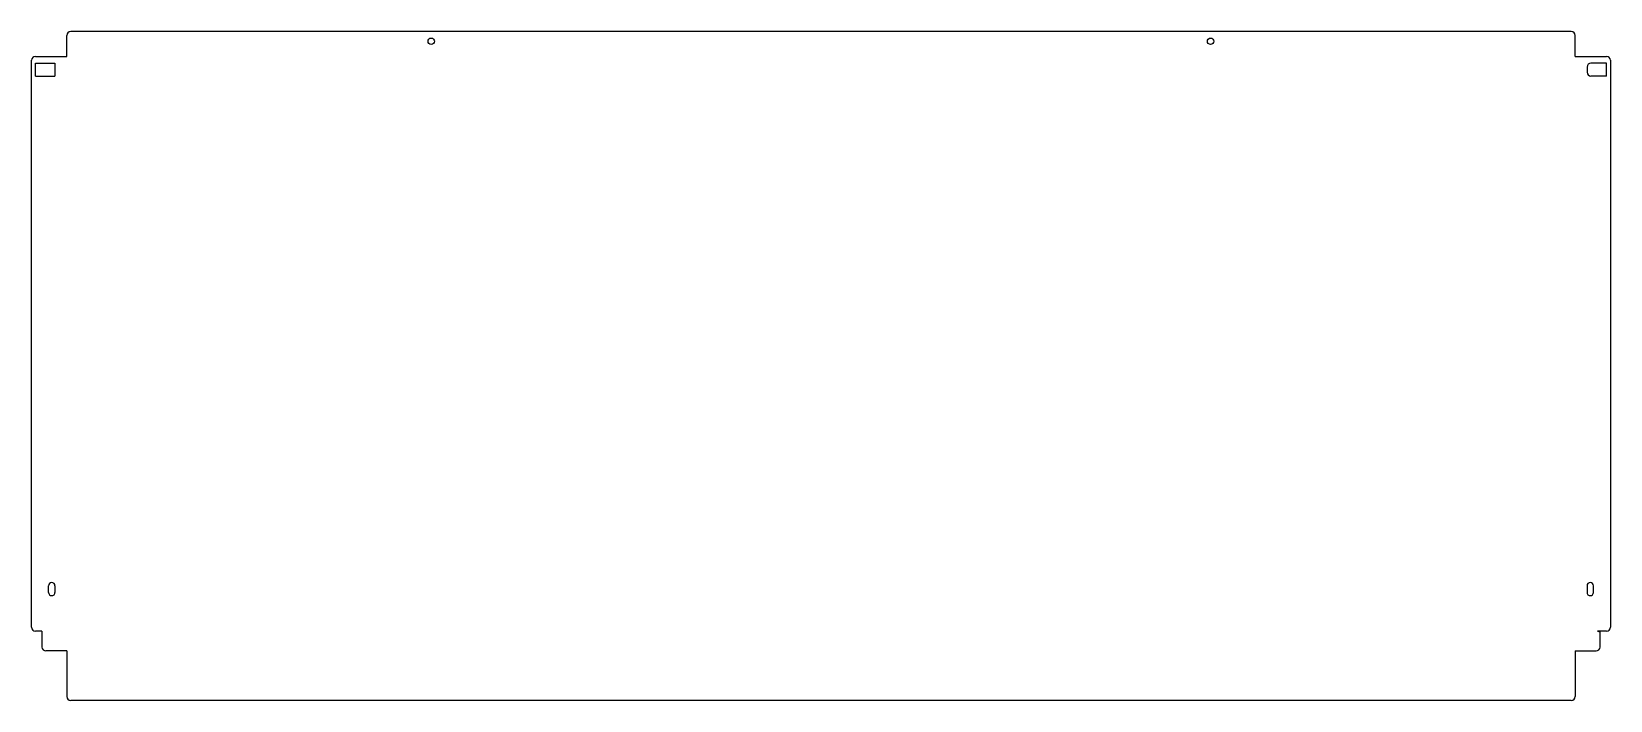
# Model space of a CAD drawing. Header units: millimetres. Extents: x 0 to 1216, y 0 to 515.
import ezdxf

# ---------------------------------------------------------------- set-up
doc = ezdxf.new("R2010")
doc.units = ezdxf.units.MM

msp = doc.modelspace()

# ---------------------------------------------------------------- linework, layer by layer
at = {"color": 7, "linetype": 'Continuous', "lineweight": 25}
for p, q in [((27.1, 495.9), (27.1, 512)), ((1185.4, 515), (30.1, 515)), ((1188.4, 495.9), (1188.4, 512)), ((0, 56.3), (0, 492.9)), ((3, 495.9), (27.1, 495.9)), ((3, 480.7), (3, 490.7)), ((3, 490.7), (18, 490.7)), ((18, 490.7), (18, 480.7)), ((1188.4, 495.9), (1212.5, 495.9)), ((1197.5, 487.7), (1197.5, 483.7)), ((1212.5, 490.7), (1200.5, 490.7)), ((1212.5, 480.7), (1212.5, 490.7)), ((1215.5, 492.9), (1215.5, 56.3)), ((3, 480.7), (18, 480.7)), ((1212.5, 480.7), (1200.5, 480.7)), ((13, 83.2), (13, 88.2)), ((18, 88.2), (18, 83.2)), ((1197.5, 88.2), (1197.5, 83.2)), ((1202.5, 83.2), (1202.5, 88.2)), ((8, 53.3), (3, 53.3)), ((8, 53.3), (8, 41.1)), ((1212.5, 53.3), (1205.5, 53.3)), ((1205.5, 53.3), (1207.5, 52.8)), ((1207.5, 41.1), (1207.5, 52.8)), ((27.1, 38.1), (11, 38.1)), ((27.1, 38.1), (27.1, 3)), ((1188.4, 38.1), (1204.5, 38.1)), ((1188.4, 38.1), (1188.4, 3)), ((1185.4, 0), (30.1, 0))]:
    msp.add_line(p, q, dxfattribs=at)
for centre in [(307.7, 507.5), (907.7, 507.5)]:
    msp.add_circle(centre, 2.5, dxfattribs=at)
for centre, radius, start, end in [((30.1, 512), 3, 90, 180), ((1185.4, 512), 3, 0, 90), ((3, 492.9), 3, 90, 180), ((1200.5, 487.7), 3, 90, 180), ((1212.5, 492.9), 3, 0, 90), ((1200.5, 483.7), 3, 180, 270), ((15.5, 88.2), 2.5, 0, 180), ((1200, 88.2), 2.5, 0, 180), ((15.5, 83.2), 2.5, 180, 0), ((1200, 83.2), 2.5, 180, 0), ((3, 56.3), 3, 180, 270), ((1212.5, 56.3), 3, 270, 0), ((11, 41.1), 3, 180, 270), ((1204.5, 41.1), 3, 270, 0), ((30.1, 3), 3, 180, 270), ((1185.4, 3), 3, 270, 0)]:
    msp.add_arc(centre, radius, start, end, dxfattribs=at)

doc.saveas('drawing.dxf')
